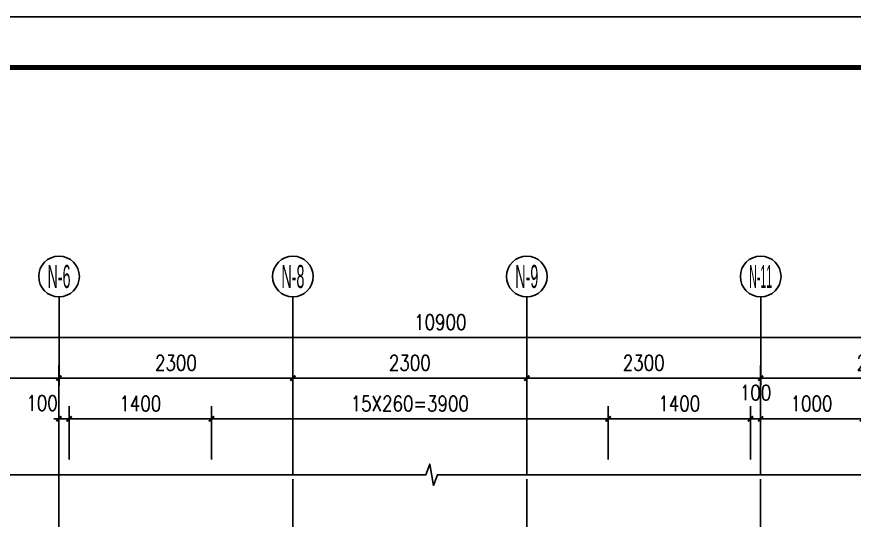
# Model space of a CAD drawing. Extents: x 718358 to 1668613, y -348838 to -159582.
# Drawn here: x 767048 to 775283, y -176233 to -171281 of the extents above; entities that cross this region are included whole.
import ezdxf
from ezdxf.enums import TextEntityAlignment as Align

# ---------------------------------------------------------------- set-up
doc = ezdxf.new("R2010")
doc.units = 0
doc.header["$LTSCALE"] = 1000
doc.linetypes.add('DASH', pattern=[0.35, 0.25, -0.1])
doc.linetypes.add('DOTE', pattern=[2.42, 2, -0.2, 0.02, -0.2])
for name, color, linetype in [('停车位', 5, 'Continuous'), ('建-图框', 4, 'Continuous'), ('建-尺寸', 73, 'Continuous'), ('建-符号', 3, 'Continuous'), ('建-轴标', 3, 'Continuous'), ('建-轴网', 14, 'DOTE')]:
    doc.layers.add(name, color=color, linetype=linetype)
doc.styles.add('_TCH_AXIS', font='gt宽度调整.shx', dxfattribs={"bigfont": 'gt国标汉字.shx'})
doc.styles.add('DIM_FONT', font='SIMPLEX.shx', dxfattribs={"width": 0.8, "bigfont": 'GBCBIG.shx'})
doc.dimstyles.new('DIMN50', dxfattribs={"dimscale": 0.5, "dimtxt": 300, "dimasz": 100, "dimexe": 250, "dimexo": 300, "dimgap": 150, "dimtad": 1, "dimdec": 0, "dimzin": 0, "dimdsep": 46, "dimtxsty": 'DIM_FONT', "dimblk": 'ARCHTICK', "dimcen": 0.09, "dimdle": 1, "dimclrt": 7, "dimazin": 2, "dimtfac": 1, "dimtdec": 0, "dimtix": 1, "dimtmove": 2, "dimatfit": 3, "dimldrblk": 'ARCHTICK', "dimfxl": 1, "dimtolj": 1, "dimtzin": 0, "dimarcsym": 0})

# ---------------------------------------------------------------- blocks, each defined once
blk = doc.blocks.new('_ArchTick')
at = {"color": 0, "linetype": 'ByBlock', "const_width": 0.4}
blk.add_lwpolyline([(-0.5, -0.5), (0.5, 0.5)], dxfattribs=at)
blk = doc.blocks.new('*D1118')
at = {"layer": 'Defpoints', "color": 0, "transparency": 16777216}
for p in [(776663, -174435), (765762.7, -175606.3), (776663, -175606.3)]:
    blk.add_point(p, dxfattribs=at)
at = {"layer": '建-尺寸', "color": 0, "lineweight": -2, "transparency": 16777216}
for p, q in [((765762.7, -175456.3), (765762.7, -174310)), ((776663, -175456.3), (776663, -174310)), ((765762.2, -174435), (776663.5, -174435))]:
    blk.add_line(p, q, dxfattribs=at)
at = {"layer": '建-尺寸', "color": 0, "lineweight": -2, "transparency": 16777216, "xscale": 50, "yscale": 50, "zscale": 50, "rotation": 180}
blk.add_blockref('_ArchTick', (765762.7, -174435), dxfattribs=at)
at = {"layer": '建-尺寸', "color": 0, "lineweight": -2, "transparency": 16777216, "xscale": 50, "yscale": 50, "zscale": 50}
blk.add_blockref('_ArchTick', (776663, -174435), dxfattribs=at)
at = {"layer": '建-尺寸', "color": 7, "transparency": 16777216, "insert": (771212.9, -174285), "char_height": 150, "attachment_point": 5, "style": 'DIM_FONT'}
blk.add_mtext('\\A1;10900', dxfattribs=at)
blk = doc.blocks.new('*D1120')
at = {"layer": 'Defpoints', "color": 0, "transparency": 16777216}
for p in [(775362.7, -175235), (774362.8, -175785), (775362.7, -175785)]:
    blk.add_point(p, dxfattribs=at)
at = {"layer": '建-尺寸', "color": 0, "lineweight": -2, "transparency": 16777216}
for p, q in [((774362.8, -175635), (774362.8, -175110)), ((775362.7, -175635), (775362.7, -175110)), ((774362.3, -175235), (775363.2, -175235))]:
    blk.add_line(p, q, dxfattribs=at)
at = {"layer": '建-尺寸', "color": 0, "lineweight": -2, "transparency": 16777216, "xscale": 50, "yscale": 50, "zscale": 50, "rotation": 180}
blk.add_blockref('_ArchTick', (774362.8, -175235), dxfattribs=at)
at = {"layer": '建-尺寸', "color": 0, "lineweight": -2, "transparency": 16777216, "xscale": 50, "yscale": 50, "zscale": 50}
blk.add_blockref('_ArchTick', (775362.7, -175235), dxfattribs=at)
at = {"layer": '建-尺寸', "color": 7, "transparency": 16777216, "insert": (774862.8, -175085), "char_height": 150, "attachment_point": 5, "style": 'DIM_FONT'}
blk.add_mtext('\\A1;1000', dxfattribs=at)
blk = doc.blocks.new('*D1121')
at = {"layer": 'Defpoints', "color": 0, "transparency": 16777216}
for p in [(774362.8, -175235), (774262.8, -175785), (774362.8, -175785)]:
    blk.add_point(p, dxfattribs=at)
at = {"layer": '建-尺寸', "color": 0, "lineweight": -2, "transparency": 16777216}
for p, q in [((774262.8, -175635), (774262.8, -175110)), ((774362.8, -175635), (774362.8, -175110)), ((774262.8, -175235), (774212.8, -175235)), ((774262.8, -175235), (774362.8, -175235)), ((774362.8, -175235), (774412.8, -175235))]:
    blk.add_line(p, q, dxfattribs=at)
at = {"layer": '建-尺寸', "color": 0, "lineweight": -2, "transparency": 16777216, "xscale": 50, "yscale": 50, "zscale": 50}
blk.add_blockref('_ArchTick', (774262.8, -175235), dxfattribs=at)
at = {"layer": '建-尺寸', "color": 0, "lineweight": -2, "transparency": 16777216, "xscale": 50, "yscale": 50, "zscale": 50, "rotation": 180}
blk.add_blockref('_ArchTick', (774362.8, -175235), dxfattribs=at)
at = {"layer": '建-尺寸', "color": 7, "transparency": 16777216, "insert": (774312.8, -174977.5), "char_height": 150, "attachment_point": 5, "style": 'DIM_FONT'}
blk.add_mtext('\\A1;100', dxfattribs=at)
blk = doc.blocks.new('*D1122')
at = {"layer": 'Defpoints', "color": 0, "transparency": 16777216}
for p in [(774262.8, -175235), (772862.7, -175785), (774262.8, -175785)]:
    blk.add_point(p, dxfattribs=at)
at = {"layer": '建-尺寸', "color": 0, "lineweight": -2, "transparency": 16777216}
for p, q in [((772862.7, -175635), (772862.7, -175110)), ((774262.8, -175635), (774262.8, -175110)), ((772862.2, -175235), (774263.3, -175235))]:
    blk.add_line(p, q, dxfattribs=at)
at = {"layer": '建-尺寸', "color": 0, "lineweight": -2, "transparency": 16777216, "xscale": 50, "yscale": 50, "zscale": 50, "rotation": 180}
blk.add_blockref('_ArchTick', (772862.7, -175235), dxfattribs=at)
at = {"layer": '建-尺寸', "color": 0, "lineweight": -2, "transparency": 16777216, "xscale": 50, "yscale": 50, "zscale": 50}
blk.add_blockref('_ArchTick', (774262.8, -175235), dxfattribs=at)
at = {"layer": '建-尺寸', "color": 7, "transparency": 16777216, "insert": (773562.8, -175085), "char_height": 150, "attachment_point": 5, "style": 'DIM_FONT'}
blk.add_mtext('\\A1;1400', dxfattribs=at)
blk = doc.blocks.new('*D1123')
at = {"layer": 'Defpoints', "color": 0, "transparency": 16777216}
for p in [(772862.7, -175235), (768962.7, -175785), (772862.7, -175785)]:
    blk.add_point(p, dxfattribs=at)
at = {"layer": '建-尺寸', "color": 0, "lineweight": -2, "transparency": 16777216}
for p, q in [((768962.7, -175635), (768962.7, -175110)), ((772862.7, -175635), (772862.7, -175110)), ((768962.2, -175235), (772863.2, -175235))]:
    blk.add_line(p, q, dxfattribs=at)
at = {"layer": '建-尺寸', "color": 0, "lineweight": -2, "transparency": 16777216, "xscale": 50, "yscale": 50, "zscale": 50, "rotation": 180}
blk.add_blockref('_ArchTick', (768962.7, -175235), dxfattribs=at)
at = {"layer": '建-尺寸', "color": 0, "lineweight": -2, "transparency": 16777216, "xscale": 50, "yscale": 50, "zscale": 50}
blk.add_blockref('_ArchTick', (772862.7, -175235), dxfattribs=at)
at = {"layer": '建-尺寸', "color": 7, "transparency": 16777216, "insert": (770912.7, -175085), "char_height": 150, "attachment_point": 5, "style": 'DIM_FONT'}
blk.add_mtext('\\A1;15X260=3900', dxfattribs=at)
blk = doc.blocks.new('*D1124')
at = {"layer": 'Defpoints', "color": 0, "transparency": 16777216}
for p in [(768962.7, -175235), (767562.8, -175785), (768962.7, -175785)]:
    blk.add_point(p, dxfattribs=at)
at = {"layer": '建-尺寸', "color": 0, "lineweight": -2, "transparency": 16777216}
for p, q in [((767562.8, -175635), (767562.8, -175110)), ((768962.7, -175635), (768962.7, -175110)), ((767562.3, -175235), (768963.2, -175235))]:
    blk.add_line(p, q, dxfattribs=at)
at = {"layer": '建-尺寸', "color": 0, "lineweight": -2, "transparency": 16777216, "xscale": 50, "yscale": 50, "zscale": 50, "rotation": 180}
blk.add_blockref('_ArchTick', (767562.8, -175235), dxfattribs=at)
at = {"layer": '建-尺寸', "color": 0, "lineweight": -2, "transparency": 16777216, "xscale": 50, "yscale": 50, "zscale": 50}
blk.add_blockref('_ArchTick', (768962.7, -175235), dxfattribs=at)
at = {"layer": '建-尺寸', "color": 7, "transparency": 16777216, "insert": (768262.8, -175085), "char_height": 150, "attachment_point": 5, "style": 'DIM_FONT'}
blk.add_mtext('\\A1;1400', dxfattribs=at)
blk = doc.blocks.new('*D1125')
at = {"layer": 'Defpoints', "color": 0, "transparency": 16777216}
for p in [(767562.8, -175235), (767462.7, -175785), (767562.8, -175785)]:
    blk.add_point(p, dxfattribs=at)
at = {"layer": '建-尺寸', "color": 0, "lineweight": -2, "transparency": 16777216}
for p, q in [((767462.7, -175635), (767462.7, -175110)), ((767562.8, -175635), (767562.8, -175110)), ((767462.7, -175235), (767412.7, -175235)), ((767462.7, -175235), (767562.8, -175235)), ((767562.8, -175235), (767612.8, -175235))]:
    blk.add_line(p, q, dxfattribs=at)
at = {"layer": '建-尺寸', "color": 0, "lineweight": -2, "transparency": 16777216, "xscale": 50, "yscale": 50, "zscale": 50}
blk.add_blockref('_ArchTick', (767462.7, -175235), dxfattribs=at)
at = {"layer": '建-尺寸', "color": 0, "lineweight": -2, "transparency": 16777216, "xscale": 50, "yscale": 50, "zscale": 50, "rotation": 180}
blk.add_blockref('_ArchTick', (767562.8, -175235), dxfattribs=at)
at = {"layer": '建-尺寸', "color": 7, "transparency": 16777216, "insert": (767296.2, -175080), "char_height": 150, "attachment_point": 5, "style": 'DIM_FONT'}
blk.add_mtext('\\A1;100', dxfattribs=at)
blk = doc.blocks.new('*D1126')
at = {"layer": 'Defpoints', "color": 0, "transparency": 16777216}
for p in [(776662.7, -174835), (774362.8, -175785), (776662.7, -175785)]:
    blk.add_point(p, dxfattribs=at)
at = {"layer": '建-尺寸', "color": 0, "lineweight": -2, "transparency": 16777216}
for p, q in [((774362.8, -175635), (774362.8, -174710)), ((776662.7, -175635), (776662.7, -174710)), ((774362.3, -174835), (776663.2, -174835))]:
    blk.add_line(p, q, dxfattribs=at)
at = {"layer": '建-尺寸', "color": 0, "lineweight": -2, "transparency": 16777216, "xscale": 50, "yscale": 50, "zscale": 50, "rotation": 180}
blk.add_blockref('_ArchTick', (774362.8, -174835), dxfattribs=at)
at = {"layer": '建-尺寸', "color": 0, "lineweight": -2, "transparency": 16777216, "xscale": 50, "yscale": 50, "zscale": 50}
blk.add_blockref('_ArchTick', (776662.7, -174835), dxfattribs=at)
at = {"layer": '建-尺寸', "color": 7, "transparency": 16777216, "insert": (775512.8, -174685), "char_height": 150, "attachment_point": 5, "style": 'DIM_FONT'}
blk.add_mtext('\\A1;2300', dxfattribs=at)
blk = doc.blocks.new('*D1127')
at = {"layer": 'Defpoints', "color": 0, "transparency": 16777216}
for p in [(774362.8, -174835), (772062.8, -175785), (774362.8, -175785)]:
    blk.add_point(p, dxfattribs=at)
at = {"layer": '建-尺寸', "color": 0, "lineweight": -2, "transparency": 16777216}
for p, q in [((772062.8, -175635), (772062.8, -174710)), ((774362.8, -175635), (774362.8, -174710)), ((772062.3, -174835), (774363.3, -174835))]:
    blk.add_line(p, q, dxfattribs=at)
at = {"layer": '建-尺寸', "color": 0, "lineweight": -2, "transparency": 16777216, "xscale": 50, "yscale": 50, "zscale": 50, "rotation": 180}
blk.add_blockref('_ArchTick', (772062.8, -174835), dxfattribs=at)
at = {"layer": '建-尺寸', "color": 0, "lineweight": -2, "transparency": 16777216, "xscale": 50, "yscale": 50, "zscale": 50}
blk.add_blockref('_ArchTick', (774362.8, -174835), dxfattribs=at)
at = {"layer": '建-尺寸', "color": 7, "transparency": 16777216, "insert": (773212.8, -174685), "char_height": 150, "attachment_point": 5, "style": 'DIM_FONT'}
blk.add_mtext('\\A1;2300', dxfattribs=at)
blk = doc.blocks.new('*D1128')
at = {"layer": 'Defpoints', "color": 0, "transparency": 16777216}
for p in [(772062.8, -174835), (769762.8, -175785), (772062.8, -175785)]:
    blk.add_point(p, dxfattribs=at)
at = {"layer": '建-尺寸', "color": 0, "lineweight": -2, "transparency": 16777216}
for p, q in [((769762.8, -175635), (769762.8, -174710)), ((772062.8, -175635), (772062.8, -174710)), ((769762.3, -174835), (772063.3, -174835))]:
    blk.add_line(p, q, dxfattribs=at)
at = {"layer": '建-尺寸', "color": 0, "lineweight": -2, "transparency": 16777216, "xscale": 50, "yscale": 50, "zscale": 50, "rotation": 180}
blk.add_blockref('_ArchTick', (769762.8, -174835), dxfattribs=at)
at = {"layer": '建-尺寸', "color": 0, "lineweight": -2, "transparency": 16777216, "xscale": 50, "yscale": 50, "zscale": 50}
blk.add_blockref('_ArchTick', (772062.8, -174835), dxfattribs=at)
at = {"layer": '建-尺寸', "color": 7, "transparency": 16777216, "insert": (770912.8, -174685), "char_height": 150, "attachment_point": 5, "style": 'DIM_FONT'}
blk.add_mtext('\\A1;2300', dxfattribs=at)
blk = doc.blocks.new('*D1129')
at = {"layer": 'Defpoints', "color": 0, "transparency": 16777216}
for p in [(769762.8, -174835), (767462.7, -175785), (769762.8, -175785)]:
    blk.add_point(p, dxfattribs=at)
at = {"layer": '建-尺寸', "color": 0, "lineweight": -2, "transparency": 16777216}
for p, q in [((767462.7, -175635), (767462.7, -174710)), ((769762.8, -175635), (769762.8, -174710)), ((767462.2, -174835), (769763.3, -174835))]:
    blk.add_line(p, q, dxfattribs=at)
at = {"layer": '建-尺寸', "color": 0, "lineweight": -2, "transparency": 16777216, "xscale": 50, "yscale": 50, "zscale": 50, "rotation": 180}
blk.add_blockref('_ArchTick', (767462.7, -174835), dxfattribs=at)
at = {"layer": '建-尺寸', "color": 0, "lineweight": -2, "transparency": 16777216, "xscale": 50, "yscale": 50, "zscale": 50}
blk.add_blockref('_ArchTick', (769762.8, -174835), dxfattribs=at)
at = {"layer": '建-尺寸', "color": 7, "transparency": 16777216, "insert": (768612.8, -174685), "char_height": 150, "attachment_point": 5, "style": 'DIM_FONT'}
blk.add_mtext('\\A1;2300', dxfattribs=at)
blk = doc.blocks.new('*D1130')
at = {"layer": 'Defpoints', "color": 0, "transparency": 16777216}
for p in [(767462.7, -174835), (765762.7, -175785), (767462.7, -175785)]:
    blk.add_point(p, dxfattribs=at)
at = {"layer": '建-尺寸', "color": 0, "lineweight": -2, "transparency": 16777216}
for p, q in [((765762.7, -175635), (765762.7, -174710)), ((767462.7, -175635), (767462.7, -174710)), ((765762.2, -174835), (767463.2, -174835))]:
    blk.add_line(p, q, dxfattribs=at)
at = {"layer": '建-尺寸', "color": 0, "lineweight": -2, "transparency": 16777216, "xscale": 50, "yscale": 50, "zscale": 50, "rotation": 180}
blk.add_blockref('_ArchTick', (765762.7, -174835), dxfattribs=at)
at = {"layer": '建-尺寸', "color": 0, "lineweight": -2, "transparency": 16777216, "xscale": 50, "yscale": 50, "zscale": 50}
blk.add_blockref('_ArchTick', (767462.7, -174835), dxfattribs=at)
at = {"layer": '建-尺寸', "color": 7, "transparency": 16777216, "insert": (766612.7, -174685), "char_height": 150, "attachment_point": 5, "style": 'DIM_FONT'}
blk.add_mtext('\\A1;1700', dxfattribs=at)

msp = doc.modelspace()

# ---------------------------------------------------------------- linework, layer by layer
at = {"layer": '停车位', "linetype": 'DASH'}
msp.add_lwpolyline([(767462.5, -176192.7), (767462.5, -175785.2)], dxfattribs=at)
at = {"layer": '建-图框'}
msp.add_lwpolyline([(760408.1, -200980.7), (802458.1, -200980.7), (802458.1, -171280.7), (760408.1, -171280.7)], close=True, dxfattribs=at)
at = {"layer": '建-图框', "const_width": 50}
msp.add_lwpolyline([(761658.1, -200480.7), (801958.1, -200480.7), (801958.1, -171780.7), (761658.1, -171780.7)], close=True, dxfattribs=at)
at = {"layer": '建-符号'}
msp.add_lwpolyline([(777594.9, -175785.2), (771183.6, -175785.2), (771145.4, -175890.2), (771108.4, -175680.2), (771071.1, -175785.2), (764659.8, -175785.2)], dxfattribs=at)
at = {"layer": '建-轴标'}
for p, q in [((767462.8, -175785.2), (767463.3, -174035)), ((769762.8, -175785.2), (769763.3, -174035)), ((772062.8, -175785.2), (772063.3, -174035)), ((774362.8, -175785.2), (774363.3, -174035))]:
    msp.add_line(p, q, dxfattribs=at)
for centre in [(767463.3, -173835), (769763.3, -173835), (772063.3, -173835), (774363.3, -173835)]:
    msp.add_circle(centre, 200, dxfattribs=at)
at = {"layer": '建-轴网'}
for p, q in [((767462.8, -182670), (767462.8, -175785.2)), ((769762.8, -182670), (769762.8, -175785.2)), ((772062.8, -182670), (772062.8, -175785.2)), ((774362.8, -182670), (774362.8, -175785.2))]:
    msp.add_line(p, q, dxfattribs=at)

# ---------------------------------------------------------------- texts
at = {"layer": '建-轴标', "style": '_TCH_AXIS'}
for s, width, p, p2 in [('N-6', 0.344262, (767350.2, -173948.1), (767576.4, -173948.1)), ('N-8', 0.33871, (769650.2, -173948.1), (769876.4, -173948.1)), ('N-9', 0.344262, (771950.2, -173948.1), (772176.4, -173948.1)), ('N-11', 0.304348, (774250.2, -173948.1), (774476.4, -173948.1))]:
    msp.add_text(s, height=226.27, dxfattribs=dict(at, width=width)).set_placement(p, p2, align=Align.FIT)

# ---------------------------------------------------------------- dimensions: what is measured, and where the dimension line sits
at = {"layer": '建-尺寸'}
for p1, p2, distance, picture, middle in [((765762.7, -175606.3), (776663, -175606.3), 1171.3, '*D1118', (771212.9, -174285)), ((765762.7, -175785), (767462.7, -175785), 950, '*D1130', (766612.7, -174685)), ((767462.7, -175785), (769762.8, -175785), 950, '*D1129', (768612.8, -174685)), ((769762.8, -175785), (772062.8, -175785), 950, '*D1128', (770912.8, -174685)), ((772062.8, -175785), (774362.8, -175785), 950, '*D1127', (773212.8, -174685)), ((774362.8, -175785), (776662.7, -175785), 950, '*D1126', (775512.8, -174685)), ((767562.8, -175785), (768962.7, -175785), 550, '*D1124', (768262.8, -175085)), ((772862.7, -175785), (774262.8, -175785), 550, '*D1122', (773562.8, -175085)), ((774362.8, -175785), (775362.7, -175785), 550, '*D1120', (774862.8, -175085))]:
    dim = msp.add_aligned_dim(p1=p1, p2=p2, distance=distance, dimstyle='DIMN50', dxfattribs=at)
    dim.commit()
    dim.dimension.update_dxf_attribs({"geometry": picture, "text_midpoint": middle})
for base, p1, p2, picture, middle in [((774362.8, -175235), (774262.8, -175785), (774362.8, -175785), '*D1121', (774312.8, -174977.5)), ((767562.8, -175235), (767462.7, -175785), (767562.8, -175785), '*D1125', (767296.2, -175080))]:
    dim = msp.add_linear_dim(base=base, p1=p1, p2=p2, angle=0, dimstyle='DIMN50', dxfattribs=at)
    dim.commit()
    dim.dimension.update_dxf_attribs({"geometry": picture, "text_midpoint": middle, "dimtype": 161})
dim = msp.add_aligned_dim(p1=(768962.7, -175785), p2=(772862.7, -175785), distance=550, text='15X260=3900', dimstyle='DIMN50', dxfattribs=at)
dim.commit()
dim.dimension.update_dxf_attribs({"geometry": '*D1123', "text_midpoint": (770912.7, -175085)})

doc.saveas('drawing.dxf')
